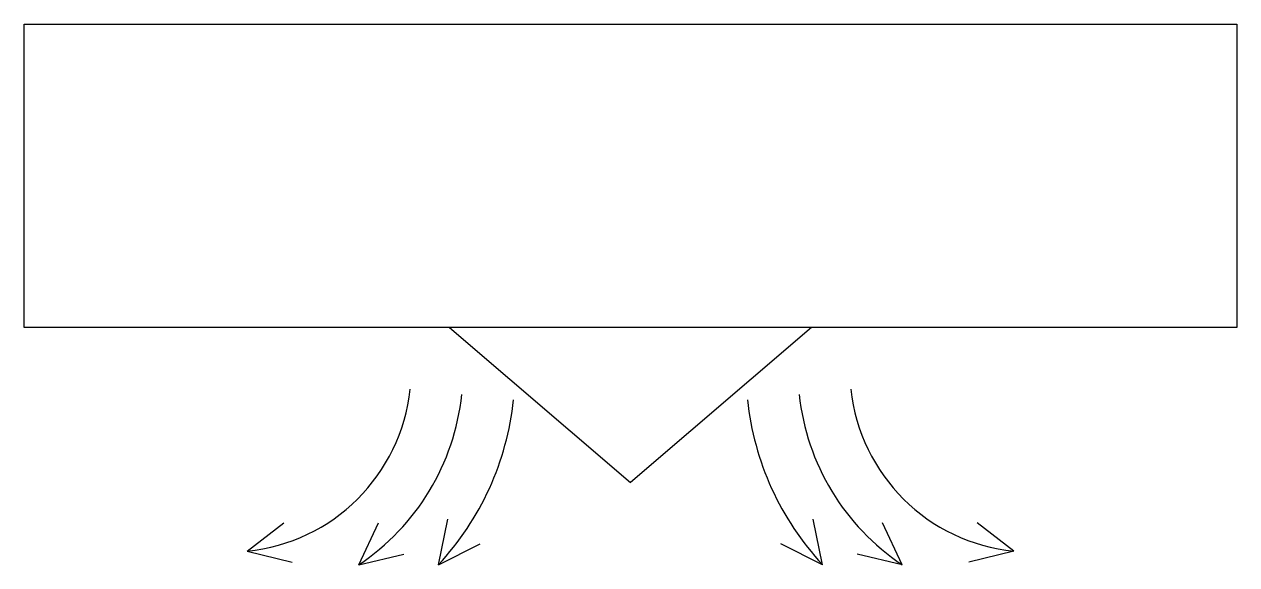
# Model space of a CAD drawing. Header units: millimetres. Extents: x -350 to 350, y -312 to 0.
import ezdxf

# ---------------------------------------------------------------- set-up
doc = ezdxf.new("R2010")
doc.units = ezdxf.units.MM

msp = doc.modelspace()

# ---------------------------------------------------------------- linework, layer by layer
at = {"color": 0, "linetype": 'ByBlock', "lineweight": -2}
for p, q in [((-350, 0), (350, 0)), ((-350, -175), (-350, 0)), ((350, 0), (350, -175)), ((350, -175), (-350, -175)), ((-104.57, -175), (0, -264.63)), ((104.57, -175), (0, -264.63)), ((-110.82, -312.04), (-105.42, -285.81)), ((110.82, -312.04), (105.42, -285.81)), ((-221.37, -304.21), (-200.18, -287.82)), ((-156.87, -312.08), (-145.56, -287.8)), ((156.87, -312.08), (145.56, -287.8)), ((221.37, -304.21), (200.18, -287.82)), ((-110.82, -312.04), (-86.88, -300.04)), ((110.82, -312.04), (86.88, -300.04)), ((-221.37, -304.21), (-195.38, -310.68)), ((-156.87, -312.08), (-130.8, -305.91)), ((156.87, -312.08), (130.8, -305.91)), ((221.37, -304.21), (195.38, -310.68))]:
    msp.add_line(p, q, dxfattribs=at)
for centre, radius, start, end in [((-231.7, -199.67), 105.04, 275.64313, 354.01107), ((-231.7, -199.67), 135.04, 303.6516, 354.01107), ((-231.7, -199.67), 165.04, 317.08805, 354.01107), ((231.7, -199.67), 165.04, 185.98893, 222.91195), ((231.7, -199.67), 135.04, 185.98893, 236.3484), ((231.7, -199.67), 105.04, 185.98893, 264.35687)]:
    msp.add_arc(centre, radius, start, end, dxfattribs=at)

doc.saveas('drawing.dxf')
